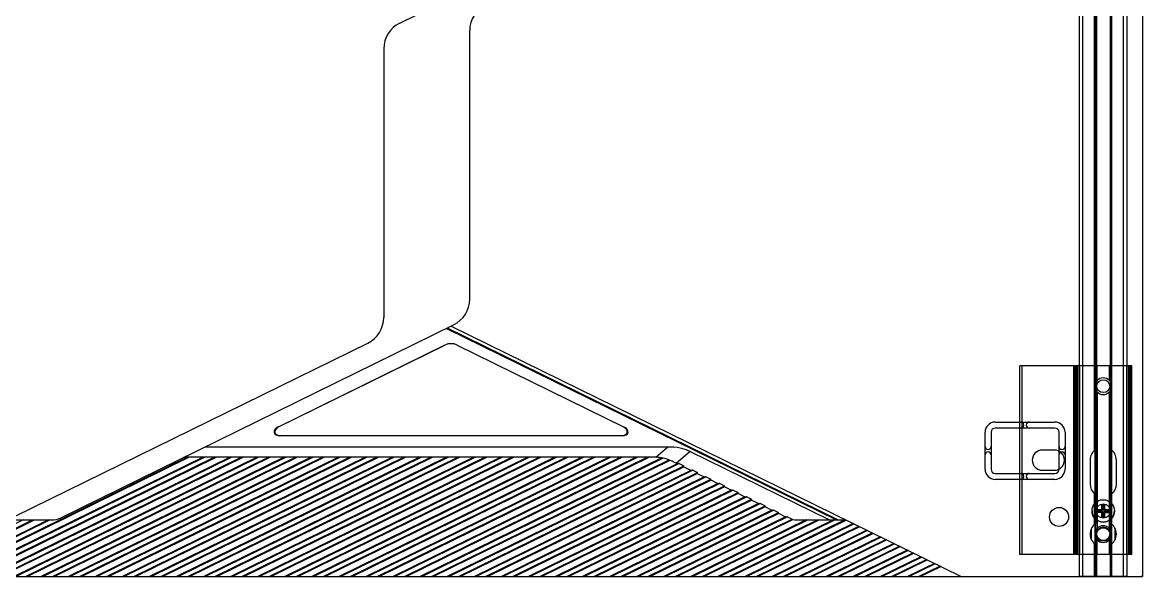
# Model space of a CAD drawing. Header units: millimetres. Extents: x 1927 to 14264, y 1863 to 5555.
# Drawn here: x 12104.4 to 12573.9, y 3123.5 to 3355.8 of the extents above; entities that cross this region are included whole.
import ezdxf

# ---------------------------------------------------------------- set-up
doc = ezdxf.new("R2010")
doc.units = ezdxf.units.MM
doc.layers.add('02___PRT_ALL_AXES', color=7, linetype='Continuous')
doc.layers.add('1轮廓线', color=7, linetype='Continuous', lineweight=25)

# ---------------------------------------------------------------- blocks, each defined once
blk = doc.blocks.new('ryfhgjmb')
at = {"color": 30, "linetype": 'Continuous', "true_color": 0xf26722}
for p, q in [((6005.13, 3322.43), (6005.13, 3342.43)), ((6005.13, 3342.43), (7001.63, 3342.43)), ((6005.13, 3340.93), (7001.63, 3340.93)), ((6053.93, 3337.93), (6043.93, 3337.93)), ((6058.09, 3336.03), (6969.27, 3336.03)), ((6058.47, 3335.53), (6968.88, 3335.53)), ((6058.09, 3328.83), (6969.27, 3328.83)), ((6058.47, 3329.33), (6968.88, 3329.33)), ((6005.13, 3323.93), (7001.63, 3323.93)), ((6043.93, 3326.93), (6053.93, 3326.93)), ((6005.13, 3322.43), (7001.63, 3322.43))]:
    blk.add_line(p, q, dxfattribs=at)
for centre, start, end in [((6043.93, 3332.43), 90, 139.1148), ((6053.93, 3332.43), 34.3077, 90), ((6043.93, 3332.43), 220.8852, 270), ((6053.93, 3332.43), 270, 325.6923)]:
    blk.add_arc(centre, 5.5, start, end, dxfattribs=at)
at = {"layer": '02___PRT_ALL_AXES', "color": 30, "linetype": 'Continuous', "true_color": 0xf26722}
for p, q in [((6005.13, 3336.03), (6018.77, 3336.03)), ((6005.13, 3335.53), (6018.38, 3335.53)), ((6018.22, 3335.27), (6005.13, 3335.27)), ((6020.56, 3337.39), (6025.29, 3337.39)), ((6027.09, 3336.03), (6039.77, 3336.03)), ((6027.47, 3335.53), (6039.38, 3335.53)), ((6968.72, 3335.27), (6027.64, 3335.27)), ((6018.22, 3329.59), (6005.13, 3329.59)), ((6005.13, 3329.33), (6018.38, 3329.33)), ((6005.13, 3328.83), (6018.77, 3328.83)), ((6027.09, 3328.83), (6039.77, 3328.83)), ((6027.47, 3329.33), (6039.38, 3329.33)), ((6968.72, 3329.59), (6027.64, 3329.59)), ((6020.56, 3327.47), (6025.29, 3327.47))]:
    blk.add_line(p, q, dxfattribs=at)
blk.add_circle((6022.93, 3332.43), 3, dxfattribs=at)
for centre, start, end in [((6022.93, 3332.43), 31.0806, 148.9194), ((6043.93, 3332.43), 139.1148, 145.6923), ((6022.93, 3332.43), 211.0806, 328.9194), ((6043.93, 3332.43), 214.3077, 220.8852)]:
    blk.add_arc(centre, 5.5, start, end, dxfattribs=at)
blk = doc.blocks.new('ETDHFN')
at = {"layer": '1轮廓线', "linetype": 'Continuous', "lineweight": 25}
for p, q in [((8839.51, 4023.65), (8839.91, 4023.25)), ((8839.51, 4022.45), (8839.51, 4023.65)), ((8839.51, 4023.65), (8841.12, 4023.65)), ((8839.91, 4023.25), (8839.91, 4022.85)), ((8841.52, 4023.25), (8839.91, 4023.25)), ((8841.41, 4025.55), (8841.81, 4025.15)), ((8841.41, 4023.94), (8841.41, 4025.55)), ((8841.41, 4025.55), (8842.61, 4025.55)), ((8841.81, 4025.15), (8842.21, 4025.15)), ((8841.81, 4023.54), (8841.81, 4025.15)), ((8842.61, 4025.55), (8842.21, 4025.15)), ((8842.21, 4023.54), (8842.21, 4025.15)), ((8844.11, 4023.25), (8842.5, 4023.25)), ((8842.61, 4025.55), (8842.61, 4023.94)), ((8842.9, 4023.65), (8844.51, 4023.65)), ((8844.51, 4023.65), (8844.11, 4023.25)), ((8844.11, 4022.85), (8844.11, 4023.25)), ((8844.51, 4023.65), (8844.51, 4022.45)), ((8839.51, 4022.45), (8839.91, 4022.85)), ((8841.12, 4022.45), (8839.51, 4022.45)), ((8841.52, 4022.85), (8839.91, 4022.85)), ((8841.41, 4020.55), (8841.41, 4022.16)), ((8841.41, 4020.55), (8841.81, 4020.95)), ((8842.61, 4020.55), (8841.41, 4020.55)), ((8841.81, 4022.56), (8841.81, 4020.95)), ((8841.81, 4020.95), (8842.21, 4020.95)), ((8842.21, 4020.95), (8842.21, 4022.56)), ((8842.61, 4020.55), (8842.21, 4020.95)), ((8842.5, 4022.85), (8844.11, 4022.85)), ((8842.61, 4022.16), (8842.61, 4020.55)), ((8842.9, 4022.45), (8844.51, 4022.45)), ((8844.51, 4022.45), (8844.11, 4022.85))]:
    blk.add_line(p, q, dxfattribs=at)
at = {"layer": '1轮廓线', "linetype": 'Continuous', "lineweight": 13}
for p, q in [((8841.12, 4023.65), (8841.52, 4023.25)), ((8841.41, 4023.94), (8841.81, 4023.54)), ((8842.61, 4023.94), (8842.21, 4023.54)), ((8842.9, 4023.65), (8842.5, 4023.25)), ((8841.12, 4022.45), (8841.52, 4022.85)), ((8841.41, 4022.16), (8841.81, 4022.56)), ((8842.61, 4022.16), (8842.21, 4022.56)), ((8842.9, 4022.45), (8842.5, 4022.85))]:
    blk.add_line(p, q, dxfattribs=at)
at = {"layer": '1轮廓线', "linetype": 'Continuous', "lineweight": 25}
for radius in [4.7, 3]:
    blk.add_circle((8842.01, 4023.05), radius, dxfattribs=at)
blk.add_arc((8842.01, 4023.05), 4.7, 180, 0, dxfattribs=at)
for points in [[(8841.12, 4023.65), (8841.18, 4023.65), (8841.24, 4023.68), (8841.29, 4023.7), (8841.33, 4023.74), (8841.36, 4023.77), (8841.39, 4023.82), (8841.41, 4023.88), (8841.41, 4023.94)], [(8841.81, 4023.54), (8841.81, 4023.48), (8841.79, 4023.42), (8841.77, 4023.37), (8841.73, 4023.33), (8841.69, 4023.3), (8841.64, 4023.27), (8841.59, 4023.25), (8841.52, 4023.25)], [(8842.5, 4023.25), (8842.43, 4023.25), (8842.38, 4023.27), (8842.33, 4023.3), (8842.29, 4023.33), (8842.26, 4023.37), (8842.23, 4023.42), (8842.21, 4023.48), (8842.21, 4023.54)], [(8842.61, 4023.94), (8842.61, 4023.88), (8842.63, 4023.82), (8842.66, 4023.77), (8842.69, 4023.74), (8842.73, 4023.7), (8842.78, 4023.68), (8842.84, 4023.65), (8842.9, 4023.65)], [(8841.41, 4022.16), (8841.41, 4022.23), (8841.39, 4022.28), (8841.36, 4022.33), (8841.33, 4022.37), (8841.29, 4022.4), (8841.24, 4022.43), (8841.18, 4022.45), (8841.12, 4022.45)], [(8841.52, 4022.85), (8841.59, 4022.85), (8841.64, 4022.83), (8841.69, 4022.81), (8841.73, 4022.77), (8841.76, 4022.73), (8841.79, 4022.68), (8841.81, 4022.63), (8841.81, 4022.56)], [(8842.21, 4022.56), (8842.21, 4022.63), (8842.23, 4022.68), (8842.25, 4022.73), (8842.29, 4022.77), (8842.33, 4022.81), (8842.38, 4022.83), (8842.43, 4022.85), (8842.5, 4022.85)], [(8842.9, 4022.45), (8842.84, 4022.45), (8842.78, 4022.43), (8842.73, 4022.41), (8842.69, 4022.37), (8842.66, 4022.33), (8842.63, 4022.28), (8842.61, 4022.23), (8842.61, 4022.16)]]:
    blk.add_open_spline(points, degree=2, knots=[0, 0, 0, 0.25, 0.25, 0.5, 0.5, 0.75, 0.75, 1, 1, 1], dxfattribs=at)
blk = doc.blocks.new('ERTFHGJ')
at = {"color": 40, "linetype": 'Continuous', "true_color": 0xf8d731}
for p, q in [((8878.46, 3617.77), (8878.46, 3696.77)), ((8925.46, 3696.77), (8878.46, 3696.77)), ((8879.46, 3617.77), (8879.46, 3696.77)), ((8900.96, 3696.77), (8900.96, 3617.77)), ((8901.46, 3617.77), (8901.46, 3696.77)), ((8901.96, 3617.77), (8901.96, 3696.77)), ((8902.4, 3617.77), (8902.4, 3696.77)), ((8902.87, 3617.77), (8902.87, 3696.77)), ((8903.46, 3617.77), (8903.46, 3696.77)), ((8903.54, 3696.77), (8903.54, 3617.77)), ((8903.6, 3617.77), (8903.6, 3696.77)), ((8909.88, 3696.77), (8909.88, 3617.77)), ((8910.38, 3617.77), (8910.38, 3696.77)), ((8910.88, 3690.64), (8910.88, 3696.77)), ((8916.03, 3690.64), (8916.03, 3696.77)), ((8916.53, 3617.77), (8916.53, 3696.77)), ((8917.03, 3617.77), (8917.03, 3696.77)), ((8923.31, 3617.77), (8923.31, 3696.77)), ((8923.38, 3696.77), (8923.38, 3617.77)), ((8923.46, 3617.77), (8923.46, 3696.77)), ((8924.04, 3696.77), (8924.04, 3617.77)), ((8924.51, 3696.77), (8924.51, 3617.77)), ((8924.96, 3617.77), (8924.96, 3696.77)), ((8925.46, 3617.77), (8925.46, 3696.77)), ((8910.88, 3685.9), (8910.88, 3628.64)), ((8916.03, 3628.64), (8916.03, 3685.9)), ((8892.96, 3661.52), (8887.96, 3661.52)), ((8887.96, 3653.02), (8892.96, 3653.02)), ((8910.88, 3617.77), (8910.88, 3623.9)), ((8916.03, 3617.77), (8916.03, 3623.9)), ((8925.46, 3617.77), (8878.46, 3617.77))]:
    blk.add_line(p, q, dxfattribs=at)
for centre in [(8913.46, 3688.27), (8913.46, 3626.27)]:
    blk.add_circle(centre, 2.7, dxfattribs=at)
for centre, radius, start, end in [((8913.46, 3688.27), 3.5, 42.6324, 137.3676), ((8913.46, 3688.27), 3.5, 222.6324, 317.3676), ((8887.96, 3657.27), 4.25, 90, 270), ((8892.96, 3657.27), 4.25, 270, 90), ((8913.46, 3626.27), 3.5, 42.6324, 137.3676), ((8913.46, 3626.27), 3.5, 222.6324, 317.3676)]:
    blk.add_arc(centre, radius, start, end, dxfattribs=at)
for points, knots in [([(8910.39, 3688.27), (8910.39, 3688.38), (8910.39, 3688.58), (8910.4, 3688.89), (8910.41, 3689.2), (8910.45, 3689.51), (8910.5, 3689.81), (8910.57, 3690.05), (8910.64, 3690.24), (8910.7, 3690.38), (8910.78, 3690.52), (8910.85, 3690.6), (8910.88, 3690.64)], [0, 0, 0, 0, 0.127092, 0.253318, 0.378322, 0.502266, 0.625619, 0.749056, 0.811111, 0.873552, 0.936512, 1, 1, 1, 1]), ([(8916.03, 3690.64), (8916.07, 3690.6), (8916.13, 3690.52), (8916.21, 3690.38), (8916.27, 3690.24), (8916.35, 3690.05), (8916.41, 3689.81), (8916.47, 3689.51), (8916.5, 3689.2), (8916.52, 3688.89), (8916.53, 3688.58), (8916.53, 3688.37), (8916.53, 3688.27)], [0, 0, 0, 0, 0.063487, 0.126447, 0.188887, 0.250942, 0.37438, 0.497732, 0.621676, 0.746681, 0.872907, 1, 1, 1, 1]), ([(8910.88, 3685.9), (8910.85, 3685.94), (8910.78, 3686.02), (8910.7, 3686.16), (8910.64, 3686.3), (8910.57, 3686.49), (8910.5, 3686.73), (8910.45, 3687.03), (8910.41, 3687.34), (8910.4, 3687.65), (8910.39, 3687.96), (8910.39, 3688.17), (8910.39, 3688.27)], [0, 0, 0, 0, 0.063495, 0.126469, 0.188905, 0.250963, 0.374396, 0.497744, 0.621683, 0.746682, 0.87291, 1, 1, 1, 1]), ([(8916.53, 3688.27), (8916.53, 3688.17), (8916.53, 3687.96), (8916.52, 3687.65), (8916.5, 3687.34), (8916.47, 3687.03), (8916.41, 3686.73), (8916.35, 3686.49), (8916.27, 3686.3), (8916.21, 3686.16), (8916.13, 3686.02), (8916.07, 3685.94), (8916.03, 3685.9)], [0, 0, 0, 0, 0.127092, 0.253319, 0.378323, 0.502267, 0.62562, 0.749057, 0.811112, 0.873553, 0.936512, 1, 1, 1, 1]), ([(8910.39, 3626.27), (8910.39, 3626.38), (8910.39, 3626.58), (8910.4, 3626.89), (8910.41, 3627.2), (8910.45, 3627.51), (8910.5, 3627.81), (8910.57, 3628.05), (8910.64, 3628.24), (8910.7, 3628.38), (8910.78, 3628.52), (8910.85, 3628.6), (8910.88, 3628.64)], [0, 0, 0, 0, 0.127092, 0.253318, 0.378322, 0.502266, 0.625619, 0.749056, 0.811111, 0.873552, 0.936512, 1, 1, 1, 1]), ([(8910.88, 3623.9), (8910.85, 3623.94), (8910.78, 3624.02), (8910.7, 3624.16), (8910.64, 3624.3), (8910.57, 3624.49), (8910.5, 3624.73), (8910.45, 3625.03), (8910.41, 3625.34), (8910.4, 3625.65), (8910.39, 3625.96), (8910.39, 3626.17), (8910.39, 3626.27)], [0, 0, 0, 0, 0.063495, 0.126469, 0.188905, 0.250963, 0.374396, 0.497744, 0.621683, 0.746682, 0.87291, 1, 1, 1, 1]), ([(8916.03, 3628.64), (8916.07, 3628.6), (8916.13, 3628.52), (8916.21, 3628.38), (8916.27, 3628.24), (8916.35, 3628.05), (8916.41, 3627.81), (8916.47, 3627.51), (8916.5, 3627.2), (8916.52, 3626.89), (8916.53, 3626.58), (8916.53, 3626.37), (8916.53, 3626.27)], [0, 0, 0, 0, 0.063487, 0.126447, 0.188887, 0.250942, 0.37438, 0.497732, 0.621676, 0.746681, 0.872907, 1, 1, 1, 1]), ([(8916.53, 3626.27), (8916.53, 3626.17), (8916.53, 3625.96), (8916.52, 3625.65), (8916.5, 3625.34), (8916.47, 3625.03), (8916.41, 3624.73), (8916.35, 3624.49), (8916.27, 3624.3), (8916.21, 3624.16), (8916.13, 3624.02), (8916.07, 3623.94), (8916.03, 3623.9)], [0, 0, 0, 0, 0.127092, 0.253319, 0.378323, 0.502267, 0.62562, 0.749057, 0.811112, 0.873553, 0.936512, 1, 1, 1, 1])]:
    blk.add_open_spline(points, degree=3, knots=knots, dxfattribs=at)
blk = doc.blocks.new('rsfv')
at = {"rotation": 90}
blk.add_blockref('ryfhgjmb', (14583.06, -2205.71), dxfattribs=at)
for name, p in [('ERTFHGJ', (2337.17, 190.94)), ('ETDHFN', (2408.62, -196.14))]:
    blk.add_blockref(name, p)
blk = doc.blocks.new('RYHF')
at = {"color": 7, "linetype": 'Continuous'}
for p, q in [((7395.9, 5874.09), (7395.9, 5536.59)), ((7084.61, 5768.57), (7249.24, 5849.42)), ((7113.9, 5652.88), (7113.9, 5765.45)), ((7077.9, 5757.8), (7077.9, 5645.23)), ((6942.56, 5561.26), (7107.19, 5642.11)), ((7104.12, 5640.6), (7267.57, 5560.34)), ((7104.52, 5640.8), (7268.36, 5560.34)), ((7106.11, 5641.58), (7319.9, 5536.59)), ((6871.9, 5536.59), (7071.19, 5634.46)), ((7033.54, 5599.26), (7103.55, 5633.64)), ((7103.55, 5633.55), (7033.89, 5599.34)), ((7103.55, 5633.55), (7103.55, 5633.64)), ((7108.66, 5633.55), (7108.66, 5633.64)), ((7108.66, 5633.64), (7178.68, 5599.26)), ((7108.66, 5633.55), (7178.33, 5599.34)), ((7334.15, 5601.34), (7359.15, 5601.34)), ((7033.89, 5599.34), (7033.54, 5599.26)), ((7178.33, 5599.34), (7178.68, 5599.26)), ((7329.9, 5581.59), (7329.9, 5597.09)), ((7332.4, 5597.09), (7332.4, 5581.59)), ((7359.15, 5598.84), (7334.15, 5598.84)), ((7360.9, 5581.59), (7360.9, 5597.09)), ((7363.4, 5597.09), (7363.4, 5581.59)), ((7034.74, 5595.67), (7034.39, 5595.59)), ((7177.83, 5595.59), (7034.39, 5595.59)), ((7034.74, 5595.67), (7177.48, 5595.67)), ((7177.48, 5595.67), (7177.83, 5595.59)), ((6893.69, 5536.59), (6995.51, 5586.59)), ((6894.37, 5536.59), (6996.19, 5586.59)), ((6894.44, 5536.59), (6996.26, 5586.59)), ((7002.16, 5586.59), (6900.34, 5536.59)), ((7002.23, 5586.59), (6900.41, 5536.59)), ((7002.91, 5586.59), (6901.09, 5536.59)), ((6905.03, 5536.59), (7006.85, 5586.59)), ((6905.71, 5536.59), (7007.53, 5586.59)), ((6905.79, 5536.59), (7007.6, 5586.59)), ((7013.5, 5586.59), (6911.68, 5536.59)), ((7013.58, 5586.59), (6911.76, 5536.59)), ((7014.26, 5586.59), (6912.44, 5536.59)), ((6916.38, 5536.59), (7018.19, 5586.59)), ((6917.06, 5536.59), (7018.87, 5586.59)), ((6917.13, 5536.59), (7018.95, 5586.59)), ((7024.85, 5586.59), (6923.03, 5536.59)), ((7024.92, 5586.59), (6923.1, 5536.59)), ((7025.6, 5586.59), (6923.78, 5536.59)), ((6927.72, 5536.59), (7029.54, 5586.59)), ((6928.4, 5536.59), (7030.22, 5586.59)), ((6928.47, 5536.59), (7030.29, 5586.59)), ((7036.19, 5586.59), (6934.37, 5536.59)), ((7036.26, 5586.59), (6934.44, 5536.59)), ((7036.94, 5586.59), (6935.12, 5536.59)), ((6939.06, 5536.59), (7040.88, 5586.59)), ((6939.74, 5536.59), (7041.56, 5586.59)), ((6939.82, 5536.59), (7041.63, 5586.59)), ((7047.53, 5586.59), (6945.71, 5536.59)), ((7047.61, 5586.59), (6945.79, 5536.59)), ((7048.29, 5586.59), (6946.47, 5536.59)), ((6950.41, 5536.59), (7052.22, 5586.59)), ((6951.09, 5536.59), (7052.9, 5586.59)), ((6951.16, 5536.59), (7052.98, 5586.59)), ((7058.88, 5586.59), (6957.06, 5536.59)), ((7058.95, 5586.59), (6957.13, 5536.59)), ((7059.63, 5586.59), (6957.81, 5536.59)), ((6961.75, 5536.59), (7063.57, 5586.59)), ((6962.43, 5536.59), (7064.25, 5586.59)), ((6962.5, 5536.59), (7064.32, 5586.59)), ((7070.22, 5586.59), (6968.4, 5536.59)), ((7070.29, 5586.59), (6968.47, 5536.59)), ((7070.97, 5586.59), (6969.15, 5536.59)), ((6973.09, 5536.59), (7074.91, 5586.59)), ((6973.77, 5536.59), (7075.59, 5586.59)), ((6973.85, 5536.59), (7075.66, 5586.59)), ((7081.56, 5586.59), (6979.74, 5536.59)), ((7081.64, 5586.59), (6979.82, 5536.59)), ((7082.32, 5586.59), (6980.5, 5536.59)), ((6984.44, 5536.59), (7086.25, 5586.59)), ((6985.12, 5536.59), (7086.93, 5586.59)), ((6985.19, 5536.59), (7087.01, 5586.59)), ((7092.91, 5586.59), (6991.09, 5536.59)), ((7092.98, 5586.59), (6991.16, 5536.59)), ((7093.66, 5586.59), (6991.84, 5536.59)), ((7191.21, 5586.59), (6994.14, 5586.59)), ((6995.78, 5536.59), (7097.6, 5586.59)), ((6996.46, 5536.59), (7098.28, 5586.59)), ((6996.53, 5536.59), (7098.35, 5586.59)), ((7104.25, 5586.59), (7002.43, 5536.59)), ((7104.32, 5586.59), (7002.5, 5536.59)), ((7196.87, 5590.88), (7002.86, 5590.88)), ((7105, 5586.59), (7003.18, 5536.59)), ((7007.12, 5536.59), (7108.94, 5586.59)), ((7007.8, 5536.59), (7109.62, 5586.59)), ((7007.88, 5536.59), (7109.69, 5586.59)), ((7115.59, 5586.59), (7013.77, 5536.59)), ((7115.67, 5586.59), (7013.85, 5536.59)), ((7116.35, 5586.59), (7014.53, 5536.59)), ((7018.47, 5536.59), (7120.28, 5586.59)), ((7019.15, 5536.59), (7120.96, 5586.59)), ((7019.22, 5536.59), (7121.04, 5586.59)), ((7126.94, 5586.59), (7025.12, 5536.59)), ((7127.01, 5586.59), (7025.19, 5536.59)), ((7127.69, 5586.59), (7025.87, 5536.59)), ((7029.81, 5536.59), (7131.63, 5586.59)), ((7030.49, 5536.59), (7132.31, 5586.59)), ((7030.56, 5536.59), (7132.38, 5586.59)), ((7138.28, 5586.59), (7036.46, 5536.59)), ((7138.35, 5586.59), (7036.53, 5536.59)), ((7139.03, 5586.59), (7037.21, 5536.59)), ((7041.15, 5536.59), (7142.97, 5586.59)), ((7041.83, 5536.59), (7143.65, 5586.59)), ((7041.91, 5536.59), (7143.72, 5586.59)), ((7149.62, 5586.59), (7047.8, 5536.59)), ((7149.7, 5586.59), (7047.88, 5536.59)), ((7150.37, 5586.59), (7048.56, 5536.59)), ((7052.5, 5536.59), (7154.31, 5586.59)), ((7053.18, 5536.59), (7154.99, 5586.59)), ((7053.25, 5536.59), (7155.07, 5586.59)), ((7160.97, 5586.59), (7059.15, 5536.59)), ((7161.04, 5586.59), (7059.22, 5536.59)), ((7161.72, 5586.59), (7059.9, 5536.59)), ((7063.84, 5536.59), (7165.66, 5586.59)), ((7064.52, 5536.59), (7166.34, 5586.59)), ((7064.59, 5536.59), (7166.41, 5586.59)), ((7172.31, 5586.59), (7070.49, 5536.59)), ((7172.38, 5586.59), (7070.56, 5536.59)), ((7173.06, 5586.59), (7071.24, 5536.59)), ((7075.18, 5536.59), (7177, 5586.59)), ((7075.86, 5536.59), (7177.68, 5586.59)), ((7075.94, 5536.59), (7177.75, 5586.59)), ((7183.65, 5586.59), (7081.83, 5536.59)), ((7183.73, 5586.59), (7081.91, 5536.59)), ((7184.4, 5586.59), (7082.59, 5536.59)), ((7086.53, 5536.59), (7188.34, 5586.59)), ((7087.21, 5536.59), (7189.02, 5586.59)), ((7087.28, 5536.59), (7189.1, 5586.59)), ((7191.97, 5586.58), (7196.87, 5590.88)), ((7206.24, 5589.07), (7200.54, 5584.07)), ((7206.24, 5589.07), (7264.73, 5560.34)), ((7194.4, 5586.3), (7093.18, 5536.59)), ((7194.45, 5586.29), (7093.25, 5536.59)), ((7194.95, 5586.2), (7093.93, 5536.59)), ((7097.87, 5536.59), (7197.52, 5585.53)), ((7098.55, 5536.59), (7197.81, 5585.34)), ((7098.62, 5536.59), (7197.85, 5585.32)), ((7200.87, 5583.9), (7104.52, 5536.59)), ((7200.9, 5583.89), (7104.59, 5536.59)), ((7201.7, 5583.94), (7105.27, 5536.59)), ((7109.21, 5536.59), (7203.67, 5582.97)), ((7109.89, 5536.59), (7203.55, 5582.59)), ((7109.96, 5536.59), (7203.59, 5582.57)), ((7201.03, 5583.82), (7199.15, 5584.75)), ((7201.7, 5583.94), (7203.67, 5582.97)), ((7206.7, 5581.04), (7203.43, 5582.65)), ((7206.54, 5581.12), (7115.86, 5536.59)), ((7206.57, 5581.1), (7115.94, 5536.59)), ((7207.37, 5581.16), (7116.62, 5536.59)), ((7120.56, 5536.59), (7209.34, 5580.19)), ((7121.24, 5536.59), (7209.22, 5579.8)), ((7121.31, 5536.59), (7209.26, 5579.78)), ((7212.21, 5578.33), (7127.21, 5536.59)), ((7212.25, 5578.32), (7127.28, 5536.59)), ((7213.04, 5578.37), (7127.96, 5536.59)), ((7131.9, 5536.59), (7215.01, 5577.4)), ((7132.58, 5536.59), (7214.9, 5577.01)), ((7132.65, 5536.59), (7214.93, 5577)), ((7207.37, 5581.16), (7209.34, 5580.19)), ((7212.37, 5578.25), (7209.1, 5579.86)), ((7213.04, 5578.37), (7215.01, 5577.4)), ((7218.04, 5575.47), (7214.77, 5577.08)), ((7334.15, 5579.84), (7359.15, 5579.84)), ((7359.15, 5577.34), (7334.15, 5577.34)), ((7217.88, 5575.55), (7138.55, 5536.59)), ((7217.92, 5575.53), (7138.62, 5536.59)), ((7218.71, 5575.59), (7139.3, 5536.59)), ((7143.24, 5536.59), (7220.68, 5574.62)), ((7143.92, 5536.59), (7220.57, 5574.23)), ((7143.99, 5536.59), (7220.6, 5574.21)), ((7223.55, 5572.76), (7149.89, 5536.59)), ((7223.59, 5572.75), (7149.97, 5536.59)), ((7224.38, 5572.8), (7150.65, 5536.59)), ((7218.71, 5575.59), (7220.68, 5574.62)), ((7223.72, 5572.68), (7220.44, 5574.29)), ((7224.38, 5572.8), (7226.35, 5571.83)), ((7154.59, 5536.59), (7226.35, 5571.83)), ((7155.26, 5536.59), (7226.24, 5571.44)), ((7155.34, 5536.59), (7226.28, 5571.43)), ((7229.22, 5569.98), (7161.24, 5536.59)), ((7229.26, 5569.96), (7161.31, 5536.59)), ((7230.05, 5570.02), (7161.99, 5536.59)), ((7165.93, 5536.59), (7232.02, 5569.05)), ((7166.61, 5536.59), (7231.91, 5568.66)), ((7166.68, 5536.59), (7231.95, 5568.64)), ((7229.39, 5569.9), (7226.11, 5571.51)), ((7230.05, 5570.02), (7232.02, 5569.05)), ((7235.06, 5567.11), (7231.78, 5568.72)), ((7234.9, 5567.19), (7172.58, 5536.59)), ((7234.93, 5567.18), (7172.65, 5536.59)), ((7235.73, 5567.23), (7173.33, 5536.59)), ((7177.27, 5536.59), (7237.7, 5566.26)), ((7177.95, 5536.59), (7237.58, 5565.87)), ((7178.02, 5536.59), (7237.62, 5565.86)), ((7240.57, 5564.41), (7183.92, 5536.59)), ((7240.6, 5564.39), (7184, 5536.59)), ((7241.4, 5564.45), (7184.68, 5536.59)), ((7188.61, 5536.59), (7243.37, 5563.48)), ((7189.29, 5536.59), (7243.25, 5563.09)), ((7189.37, 5536.59), (7243.29, 5563.07)), ((7235.73, 5567.23), (7237.7, 5566.26)), ((7240.73, 5564.33), (7237.46, 5565.94)), ((7241.4, 5564.45), (7243.37, 5563.48)), ((7246.4, 5561.54), (7243.13, 5563.15)), ((6926.77, 5560.34), (6878.41, 5536.59)), ((6882.35, 5536.59), (6930.71, 5560.34)), ((6883.03, 5536.59), (6931.39, 5560.34)), ((6883.1, 5536.59), (6931.46, 5560.34)), ((6937.36, 5560.34), (6889, 5536.59)), ((6937.44, 5560.34), (6889.07, 5536.59)), ((6938.11, 5560.34), (6889.75, 5536.59)), ((6920.26, 5560.34), (6938.59, 5560.34)), ((7246.24, 5561.62), (7195.27, 5536.59)), ((7246.28, 5561.6), (7195.34, 5536.59)), ((7247.07, 5561.66), (7196.02, 5536.59)), ((7199.96, 5536.59), (7249.04, 5560.69)), ((7200.64, 5536.59), (7249.31, 5560.49)), ((7200.71, 5536.59), (7249.36, 5560.48)), ((7254.97, 5560.34), (7206.61, 5536.59)), ((7255.05, 5560.34), (7206.68, 5536.59)), ((7255.73, 5560.34), (7207.36, 5536.59)), ((7211.3, 5536.59), (7259.67, 5560.34)), ((7211.98, 5536.59), (7260.34, 5560.34)), ((7212.05, 5536.59), (7260.42, 5560.34)), ((7266.32, 5560.34), (7217.95, 5536.59)), ((7266.39, 5560.34), (7218.03, 5536.59)), ((7267.07, 5560.34), (7218.71, 5536.59)), ((7222.64, 5536.59), (7271.01, 5560.34)), ((7223.32, 5536.59), (7271.61, 5560.3)), ((7271.65, 5560.29), (7223.4, 5536.59)), ((7274.6, 5558.84), (7229.3, 5536.59)), ((7274.63, 5558.82), (7229.37, 5536.59)), ((7274.97, 5558.65), (7230.05, 5536.59)), ((7247.07, 5561.66), (7249.04, 5560.69)), ((7250.94, 5560.34), (7271.54, 5560.34)), ((7233.99, 5536.59), (7276.94, 5557.69)), ((7234.67, 5536.59), (7277.28, 5557.52)), ((7277.32, 5557.5), (7234.74, 5536.59)), ((7280.27, 5556.05), (7240.64, 5536.59)), ((7280.31, 5556.03), (7240.71, 5536.59)), ((7280.65, 5555.87), (7241.39, 5536.59)), ((7245.33, 5536.59), (7282.62, 5554.9)), ((7246.01, 5536.59), (7282.96, 5554.73)), ((7282.99, 5554.72), (7246.08, 5536.59)), ((7285.94, 5553.27), (7251.98, 5536.59)), ((7285.98, 5553.25), (7252.06, 5536.59)), ((7286.32, 5553.08), (7252.74, 5536.59)), ((7256.67, 5536.59), (7288.29, 5552.12)), ((7257.35, 5536.59), (7288.63, 5551.95)), ((7288.66, 5551.93), (7257.43, 5536.59)), ((7291.61, 5550.48), (7263.33, 5536.59)), ((7291.65, 5550.46), (7263.4, 5536.59)), ((7291.99, 5550.3), (7264.08, 5536.59)), ((7268.02, 5536.59), (7293.96, 5549.33)), ((7268.7, 5536.59), (7294.3, 5549.16)), ((7294.34, 5549.15), (7268.77, 5536.59)), ((7297.28, 5547.7), (7274.67, 5536.59)), ((7297.32, 5547.68), (7274.74, 5536.59)), ((7297.66, 5547.51), (7275.42, 5536.59)), ((7279.36, 5536.59), (7299.63, 5546.54)), ((7280.04, 5536.59), (7299.97, 5546.38)), ((7300.01, 5546.36), (7280.11, 5536.59)), ((7302.96, 5544.91), (7286.01, 5536.59)), ((7302.99, 5544.89), (7286.09, 5536.59)), ((7303.33, 5544.73), (7286.77, 5536.59)), ((7290.7, 5536.59), (7305.3, 5543.76)), ((7291.38, 5536.59), (7305.64, 5543.59)), ((7305.68, 5543.57), (7291.46, 5536.59)), ((7308.63, 5542.13), (7297.36, 5536.59)), ((7308.66, 5542.11), (7297.43, 5536.59)), ((7309, 5541.94), (7298.11, 5536.59)), ((7302.05, 5536.59), (7310.97, 5540.97)), ((7302.73, 5536.59), (7311.31, 5540.81)), ((7311.35, 5540.79), (7302.8, 5536.59)), ((6795.9, 5536.59), (7395.9, 5536.59)), ((7395.4, 5536.59), (7395.9, 5537.09))]:
    blk.add_line(p, q, dxfattribs=at)
for centre, radius in [((7360.9, 5561.59), 4), ((7379.4, 5564.09), 3)]:
    blk.add_circle(centre, radius, dxfattribs=at)
for centre, radius, start, end in [((7125.9, 5765.45), 12, 116.1543, 180), ((7089.9, 5757.8), 12, 116.1543, 180), ((7101.9, 5652.88), 12, 296.1543, 0), ((7065.9, 5645.23), 12, 296.1543, 0), ((7334.15, 5597.09), 4.25, 90, 180), ((7344.9, 5600.09), 1.25, 270, 90), ((7348.4, 5600.09), 1.25, 90, 270), ((7359.15, 5597.09), 4.25, 0, 90), ((7334.15, 5597.09), 1.75, 90, 180), ((7359.15, 5597.09), 1.75, 0, 90), ((7331.15, 5591.09), 1.25, 180, 0), ((7362.15, 5591.09), 1.25, 180, 0), ((7191.21, 5568.59), 18, 71.4761, 90), ((7331.15, 5587.59), 1.25, 0, 180), ((7362.15, 5587.59), 1.25, 0, 180), ((7191.21, 5568.59), 18, 63.8457, 69.3822), ((7334.15, 5581.59), 4.25, 180, 270), ((7334.15, 5581.59), 1.75, 180, 270), ((7344.9, 5578.59), 1.25, 270, 90), ((7348.4, 5578.59), 1.25, 90, 270), ((7359.15, 5581.59), 4.25, 270, 0), ((7359.15, 5581.59), 1.75, 270, 0), ((6938.59, 5569.34), 9, 270, 296.1543), ((7250.94, 5569.34), 9, 257.6267, 270)]:
    blk.add_arc(centre, radius, start, end, dxfattribs=at)
for centre, major_axis, ratio, start_param, end_param in [((7106.11, 5627.97), (0, 6.26), 0.958217, -0.439814, 0.439814), ((7106.11, 5627.88), (0, 6.26), 0.958217, -0.439814, 0.439814), ((7034.99, 5597.66), (3.02, 0.7), 0.645172, 1.916386, 4.366799), ((7035.33, 5597.74), (-3.02, -0.7), 0.645172, -1.225206, 1.225206), ((7176.88, 5597.74), (3.02, -0.7), 0.645172, -1.225206, 1.225206), ((7177.23, 5597.66), (3.02, -0.7), 0.645172, -1.225206, 1.225206), ((6863.89, 5282.82), (345.95, 303.53), 0.152098, 0.063173, 0.171647), ((6858.52, 5278.1), (345.95, 303.53), 0.152098, 0.107438, 0.114438), ((7199.65, 5582.94), (2.07, 0.98), 0.130507, 0.103317, 0.78299), ((7201.62, 5581.97), (2.07, 0.98), 0.130507, -0.576357, 0.103317), ((7205.33, 5580.15), (2.07, 0.98), 0.130507, 0.103317, 0.78299), ((7207.3, 5579.19), (2.07, 0.98), 0.130507, -0.576357, 0.103317), ((7211, 5577.37), (2.07, 0.98), 0.130507, 0.103317, 0.78299), ((7212.97, 5576.4), (2.07, 0.98), 0.130507, -0.576357, 0.103317), ((7216.67, 5574.58), (2.07, 0.98), 0.130507, 0.103317, 0.78299), ((7218.64, 5573.62), (2.07, 0.98), 0.130507, -0.576357, 0.103317), ((7222.34, 5571.8), (2.07, 0.98), 0.130507, 0.103317, 0.78299), ((7224.31, 5570.83), (2.07, 0.98), 0.130507, -0.576357, 0.103317), ((7228.01, 5569.01), (2.07, 0.98), 0.130507, 0.103317, 0.78299), ((7229.98, 5568.05), (2.07, 0.98), 0.130507, -0.576357, 0.103317), ((7233.68, 5566.23), (2.07, 0.98), 0.130507, 0.103317, 0.78299), ((7235.65, 5565.26), (2.07, 0.98), 0.130507, -0.576357, 0.103317), ((7239.36, 5563.44), (2.07, 0.98), 0.130507, 0.103317, 0.78299), ((7241.33, 5562.48), (2.07, 0.98), 0.130507, -0.576357, 0.103317), ((7245.03, 5560.66), (2.07, 0.98), 0.130507, 0.103317, 0.78299), ((7247, 5559.69), (2.07, 0.98), 0.130507, -0.29501, 0.103317)]:
    blk.add_ellipse(centre, major_axis=major_axis, ratio=ratio, start_param=start_param, end_param=end_param, dxfattribs=at)
blk.add_open_spline([(7197.52, 5585.53), (7197.53, 5585.53), (7197.54, 5585.52), (7197.55, 5585.52), (7197.56, 5585.51), (7197.56, 5585.5), (7197.57, 5585.49), (7197.57, 5585.48), (7197.56, 5585.46), (7197.56, 5585.45), (7197.55, 5585.44), (7197.55, 5585.44)], degree=3, knots=[0, 0, 0, 0, 0.126258, 0.252416, 0.378065, 0.440847, 0.503376, 0.627544, 0.751631, 0.875774, 1, 1, 1, 1], dxfattribs=at)
blk = doc.blocks.new('*U345')
blk.add_blockref('RYHF', (-7095.9, -5710.09))
blk = doc.blocks.new('*U346')
at = {"color": 0, "linetype": 'ByBlock', "lineweight": -2, "transparency": 16777216}
blk.add_blockref('*U345', (2400, 0), dxfattribs=at)

msp = doc.modelspace()

# ---------------------------------------------------------------- block references
for name, p in [('*U346', (9873.87292, 3297.0031)), ('rsfv', (1306.74628, -675.91128))]:
    msp.add_blockref(name, p)

doc.saveas('drawing.dxf')
